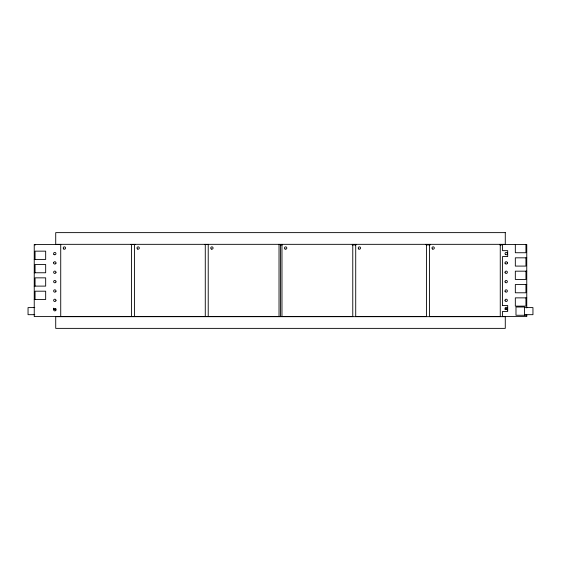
<?xml version="1.0" encoding="UTF-8"?>
<svg xmlns="http://www.w3.org/2000/svg" width="561" height="561" viewBox="0 0 561 561"><rect width="100%" height="100%" fill="white"/><g stroke="black" fill="none" stroke-linecap="round" stroke-linejoin="round"><path stroke-width="0.84" d="M53.632 262.899L53.667 262.59M507.305 263.088L507.34 262.618M60.532 244.477L34.242 244.477L34.242 316.593L60.532 316.593M130.643 244.477L135.026 244.477M205.137 244.477L208.636 244.477M278.747 244.477L282.253 244.477M352.364 244.477L355.863 244.477M425.974 244.477L430.357 244.477M500.468 244.477L526.758 244.477L526.758 307.905M280.5 244.912L282.246 244.912M352.175 244.912L355.667 244.912M426.178 244.912L430.231 244.912M499.886 244.912L502.509 244.912L502.509 250.662L507.691 250.662L507.691 256.559L502.509 256.559L502.509 305.682M526.758 257.829L515.328 257.829L515.328 266.089L525.945 266.089L525.945 257.829M34.242 259.413L45.672 259.413L45.672 251.153L35.055 251.153L35.055 259.413M526.758 271.173L515.328 271.173L515.328 279.434L525.945 279.434L525.945 271.173M34.242 272.758L45.672 272.758L45.672 264.497L35.055 264.497L35.055 272.758M526.758 284.525L515.328 284.525L515.328 292.786L525.945 292.786L525.945 284.525M34.242 286.11L45.672 286.11L45.672 277.849L35.055 277.849L35.055 286.11M526.758 297.87L515.328 297.87L515.328 306.131L525.945 306.131L525.945 297.87M34.242 299.455L45.672 299.455L45.672 291.194L35.055 291.194L35.055 299.455M502.509 305.528L507.691 305.528L507.691 311.432L502.509 311.432L502.509 316.446M34.775 307.596L28.05 307.596L28.05 314.679L34.775 314.679M524.542 307.596L532.95 307.596L532.95 314.679L524.542 314.679M526.758 315.268L515.987 315.268L515.987 307.007L524.542 307.007L524.542 315.268M502.214 316.593L526.758 316.593L526.758 314.854M525.945 244.477L525.945 252.738L515.328 252.738L515.328 244.477M500.265 244.33L500.265 316.593L429.46 316.593L429.46 244.33M426.521 244.33L426.521 316.593L355.716 316.593L355.716 244.33M352.771 244.33L352.771 316.593L281.966 316.593L281.966 244.33M280.5 244.477L280.5 316.593L60.728 316.593L60.728 244.33M279.027 244.33L279.027 316.593M208.222 244.33L208.222 316.593M205.277 244.33L205.277 316.593M134.472 244.33L134.472 316.593M131.533 244.33L131.533 316.593M35.055 244.477L35.055 245.213M505.054 309.42A1.178 1.178 0 0 1 506.499 308.585A1.178 1.178 0 0 1 507.333 310.03M55.918 308.781A1.178 1.178 0 0 1 54.473 309.616A1.178 1.178 0 0 1 53.639 308.171M55.953 263.151L55.946 263.2A1.178 1.178 0 0 1 54.052 263.796A1.178 1.178 0 0 1 54.312 261.826A1.178 1.178 0 0 1 55.988 262.899L55.953 263.151M55.953 272.52L55.946 272.569A1.178 1.178 0 0 1 54.052 273.165A1.178 1.178 0 0 1 54.312 271.194A1.178 1.178 0 0 1 55.988 272.26L55.953 272.52M55.953 281.888L55.946 281.931A1.178 1.178 0 0 1 54.052 282.527A1.178 1.178 0 0 1 54.312 280.563A1.178 1.178 0 0 1 55.988 281.629L55.953 281.888M55.953 291.25L55.946 291.299A1.178 1.178 0 0 1 54.052 291.895A1.178 1.178 0 0 1 54.312 289.925A1.178 1.178 0 0 1 55.988 290.991L55.953 291.25M55.953 300.619L55.946 300.661A1.178 1.178 0 0 1 54.052 301.264A1.178 1.178 0 0 1 54.312 299.294A1.178 1.178 0 0 1 55.988 300.359L55.953 300.619M55.953 309.981L55.946 310.03A1.178 1.178 0 0 1 54.052 310.626A1.178 1.178 0 0 1 54.312 308.655A1.178 1.178 0 0 1 55.988 309.728L55.953 309.981M505.279 232.626L55.721 232.626L55.721 244.33L505.279 244.33L505.279 232.626M505.279 316.67L55.721 316.67L55.721 328.374L505.279 328.374L505.279 316.67M505.047 263.151L505.012 262.899A1.178 1.178 0 0 1 506.688 261.826A1.178 1.178 0 0 1 506.948 263.796A1.178 1.178 0 0 1 505.054 263.2L505.047 263.151M505.047 272.52L505.012 272.26A1.178 1.178 0 0 1 506.688 271.194A1.178 1.178 0 0 1 506.948 273.165A1.178 1.178 0 0 1 505.054 272.569L505.054 272.569M505.047 281.888L505.012 281.629A1.178 1.178 0 0 1 506.688 280.563A1.178 1.178 0 0 1 506.948 282.527A1.178 1.178 0 0 1 505.054 281.931L505.054 281.931M505.047 291.25L505.012 291.054A1.178 1.178 0 0 1 506.688 289.925A1.178 1.178 0 0 1 506.948 291.895A1.178 1.178 0 0 1 505.054 291.299L505.054 291.299M505.047 300.619L505.012 300.423A1.178 1.178 0 0 1 506.688 299.294A1.178 1.178 0 0 1 506.948 301.264A1.178 1.178 0 0 1 505.054 300.661L505.054 300.661M505.629 254.631A1.178 1.178 0 0 0 507.396 253.614A1.178 1.178 0 0 0 505.629 252.59A1.178 1.178 0 0 0 505.629 254.631M505.629 309.504A1.178 1.178 0 0 0 507.396 308.48A1.178 1.178 0 0 0 505.629 307.456A1.178 1.178 0 0 0 505.629 309.504M53.947 254.449A1.178 1.178 0 0 0 55.918 253.916A1.178 1.178 0 0 0 54.473 252.471A1.178 1.178 0 0 0 53.947 254.449M137.578 249.035A1.171 1.171 0 0 0 139.331 248.018A1.171 1.171 0 0 0 137.578 247.001A1.171 1.171 0 0 0 137.578 249.035M211.322 249.035A1.171 1.171 0 0 0 213.082 248.018A1.171 1.171 0 0 0 211.322 247.001A1.171 1.171 0 0 0 211.322 249.035M285.072 249.035A1.171 1.171 0 0 0 286.825 248.018A1.171 1.171 0 0 0 285.072 247.001A1.171 1.171 0 0 0 285.072 249.035M358.816 249.035A1.171 1.171 0 0 0 360.576 248.018A1.171 1.171 0 0 0 358.816 247.001A1.171 1.171 0 0 0 358.816 249.035M432.566 249.035A1.171 1.171 0 0 0 434.319 248.018A1.171 1.171 0 0 0 432.566 247.001A1.171 1.171 0 0 0 432.566 249.035M63.828 249.035A1.171 1.171 0 0 0 65.588 248.018A1.171 1.171 0 0 0 63.828 247.001A1.171 1.171 0 0 0 63.828 249.035"/></g></svg>
